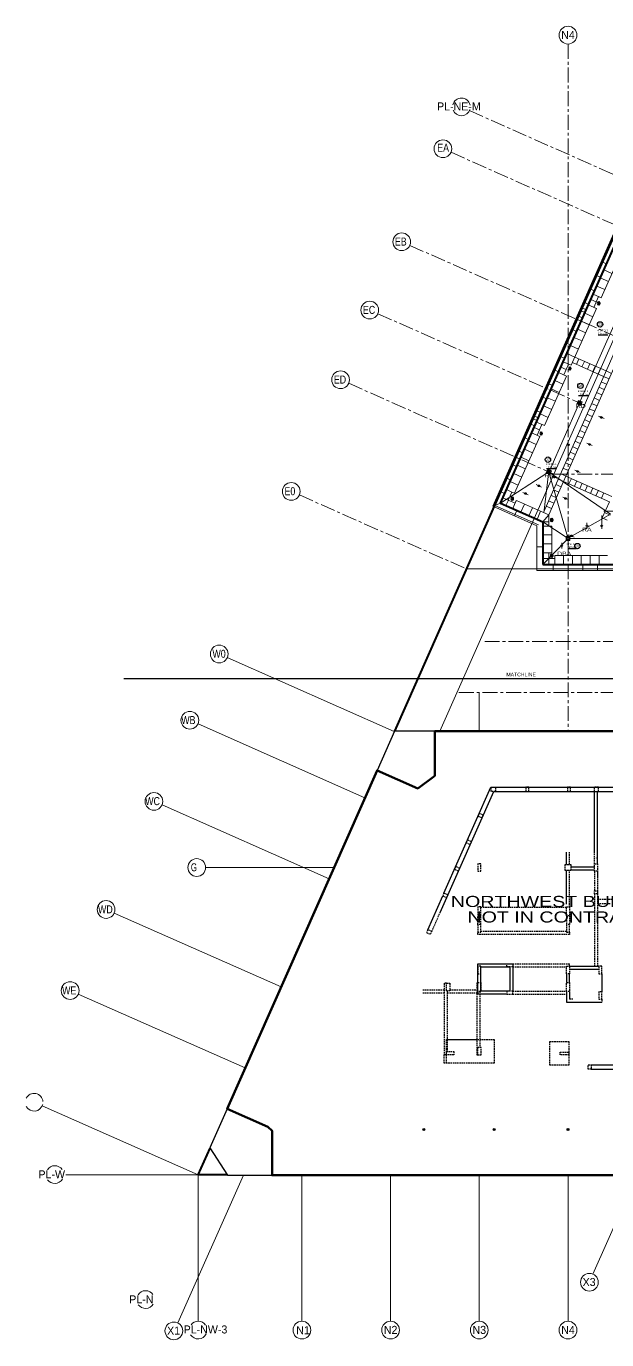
# Model space of a CAD drawing. Header units: inches. Extents: x -26500 to -19489, y -3216 to 2257.
# Drawn here: x -26500 to -24144, y -3147 to 2185 of the extents above; entities that cross this region are included whole.
import ezdxf
from ezdxf.enums import TextEntityAlignment as Align

# ---------------------------------------------------------------- set-up
doc = ezdxf.new("R2010")
doc.units = ezdxf.units.IN
doc.header["$LTSCALE"] = 48
doc.header["$MEASUREMENT"] = 0
for name, pattern in [('A113$0$CENTER', [2, 1.25, -0.25, 0.25, -0.25]), ('NB - PH Mezzanine_plan$0$HIDDEN2', [0.1875, 0.125, -0.0625]), ('NB - PH Mezzanine_plan$0$PHANTOM2', [1.25, 0.625, -0.125, 0.125, -0.125, 0.125, -0.125])]:
    doc.linetypes.add(name, pattern=pattern)
for name, color, linetype in [('A113$0$63', 8, 'Continuous'), ('A113$0$A roof pave', 8, 'Continuous'), ('A113$0$A-ANNO-WEST', 8, 'Continuous'), ('A113$0$A-GRID-1DP0-15', 8, 'Continuous'), ('A113$0$A-GRID-GRD13-14', 8, 'Continuous'), ('A113$0$A-GRID-GRDP0-15', 8, 'Continuous'), ('A113$0$A-roof cope', 8, 'Continuous'), ('A113$0$A-roof davi', 8, 'Continuous'), ('A113$0$A-roof fall', 8, 'Continuous'), ('A113$0$bp113 - A-ROOF-CRTS', 8, 'Continuous'), ('A113$0$bp113 - A-ROOF-RFDR', 8, 'Continuous'), ('A113$0$C-PROP', 8, 'Continuous'), ('A113$0$Items below', 8, 'Continuous'), ('NB - PH Mezzanine_plan$0$stcbeams', 1, 'NB - PH Mezzanine_plan$0$HIDDEN2'), ('NB - PH Mezzanine_plan$0$STCCOLS1', 1, 'NB - PH Mezzanine_plan$0$HIDDEN2'), ('NB - PH Mezzanine_plan$0$STDROPS', 1, 'NB - PH Mezzanine_plan$0$HIDDEN2'), ('NB - PH Mezzanine_plan$0$STMATCHLINE', 1, 'NB - PH Mezzanine_plan$0$HIDDEN2'), ('NB - PH Mezzanine_plan$0$STMETAL1', 1, 'NB - PH Mezzanine_plan$0$HIDDEN2'), ('P-Anno', 6, 'Continuous'), ('P-Anno-Symb @ 96', 6, 'Continuous'), ('P-Pipe-Ftng', 134, 'Continuous'), ('XREF', 7, 'Continuous')]:
    doc.layers.add(name, color=color, linetype=linetype)
doc.styles.add('A113$0$style-Arial', font='arial.ttf')
doc.styles.add('MAMEP ANNO', font='arial.ttf', dxfattribs={"height": 0.078125})
doc.styles.add('NB - PH Mezzanine_plan$0$au101s01', font='AU101S01.shx')

# ---------------------------------------------------------------- blocks, each defined once
blk = doc.blocks.new('A113')
at = {"layer": 'A113$0$A roof pave', "lineweight": 13, "transparency": 33554687}
for p, q in [((-24166.2, 1083.1, -2660.4), (-24064.2, 1313.5, -2660.4)), ((-24401, 211.6, -2660.4), (-23933, 1268.5, -2660.4)), ((-24309.3, 359.3, -2660.4), (-23949.8, 1171.2, -2660.4)), ((-24196.6, 1044.1, -2660.4), (-24177.2, 1088, -2660.4)), ((-24177.2, 1088, -2660.4), (-24166.2, 1083.1, -2660.4)), ((-24287.6, 808.8, -2660.4), (-24185.6, 1039.2, -2660.4)), ((-24196.6, 1044.1, -2660.4), (-24185.6, 1039.2, -2660.4)), ((-24318.1, 769.8, -2660.4), (-24298.6, 813.7, -2660.4)), ((-24282.7, 819.9, -2660.4), (-24156.4, 764, -2660.4)), ((-24273, 841.9, -2660.4), (-24146.7, 785.9, -2660.4)), ((-24396.1, 563.9, -2660.4), (-24307.1, 764.9, -2660.4)), ((-24426.5, 524.8, -2660.4), (-24407.1, 568.7, -2660.4)), ((-24517.6, 289.5, -2660.4), (-24415.5, 520, -2660.4)), ((-24379, 201.9, -2660.4), (-24319.1, 337.4, -2660.4)), ((-24319.1, 337.4, -2660.4), (-24133, 255, -2660.4)), ((-24309.3, 359.3, -2660.4), (-24123.2, 276.9, -2660.4)), ((-24543.2, 261.4, -2660.4), (-24528.5, 294.4, -2660.4)), ((-24517.6, 289.5, -2660.4), (-24528.5, 294.4, -2660.4)), ((-24543.2, 261.4, -2660.4), (-24515.5, 249.2, -2660.4)), ((-24510.7, 260.2, -2660.4), (-24515.5, 249.2, -2660.4)), ((-24510.7, 260.2, -2660.4), (-24401, 211.6, -2660.4)), ((-24162.2, 189.2, -2660.4), (-24133, 255, -2660.4)), ((-24379, 201.9, -2660.4), (-24379, 156.1, -2660.4)), ((-24141.6, 180, -2660.4), (-24162.2, 189.2, -2660.4)), ((-24367, 156.1, -2660.4), (-24367, 48.1, -2660.4)), ((-24379, 24.1, -2660.4), (-24379, 48.1, -2660.4)), ((-24367, 48.1, -2660.4), (-24379, 48.1, -2660.4)), ((-24379, 24.1, -2660.4), (-24355, 24.1, -2660.4)), ((-24355, 36.1, -2660.4), (-24140.3, 36.1, -2660.4)), ((-24355, 36.1, -2660.4), (-24355, 24.1, -2660.4))]:
    blk.add_line(p, q, dxfattribs=at)
at = {"layer": 'A113$0$A roof pave', "lineweight": 0, "transparency": 33554687}
for p, q in [((-24155.4, 1196.4, -2660.4), (-24122.5, 1181.9, -2660.4)), ((-24184.5, 1130.6, -2660.4), (-24151.6, 1116, -2660.4)), ((-24170, 1163.5, -2660.4), (-24137, 1149, -2660.4)), ((-24208.8, 1075.8, -2660.4), (-24186.9, 1066, -2660.4)), ((-24199.1, 1097.7, -2660.4), (-24166.2, 1083.1, -2660.4)), ((-24233.1, 1020.9, -2660.4), (-24200.2, 1006.3, -2660.4)), ((-24218.5, 1053.8, -2660.4), (-24185.6, 1039.2, -2660.4)), ((-24247.7, 988, -2660.4), (-24214.8, 973.4, -2660.4)), ((-24276.8, 922.1, -2660.4), (-24243.9, 907.6, -2660.4)), ((-24262.3, 955.1, -2660.4), (-24229.3, 940.5, -2660.4)), ((-24306, 856.3, -2660.4), (-24273.1, 841.7, -2660.4)), ((-24291.4, 889.2, -2660.4), (-24258.5, 874.6, -2660.4)), ((-24330.3, 801.4, -2660.4), (-24308.3, 791.7, -2660.4)), ((-24320.6, 823.4, -2660.4), (-24287.6, 808.8, -2660.4)), ((-24266.1, 812.6, -2660.4), (-24256.4, 834.5, -2660.4)), ((-24244.2, 802.9, -2660.4), (-24234.4, 824.8, -2660.4)), ((-24222.2, 793.1, -2660.4), (-24212.5, 815.1, -2660.4)), ((-24200.3, 783.4, -2660.4), (-24190.5, 805.4, -2660.4)), ((-24354.6, 746.6, -2660.4), (-24321.7, 732, -2660.4)), ((-24340, 779.5, -2660.4), (-24307.1, 764.9, -2660.4)), ((-24178.3, 773.7, -2660.4), (-24168.6, 795.7, -2660.4)), ((-24134.4, 754.3, -2660.4), (-24156.4, 764, -2660.4)), ((-24124.7, 776.2, -2660.4), (-24146.7, 785.9, -2660.4)), ((-24369.2, 713.7, -2660.4), (-24336.2, 699.1, -2660.4)), ((-24163.6, 688.4, -2660.4), (-24185.5, 698.2, -2660.4)), ((-24153.9, 710.4, -2660.4), (-24175.8, 720.1, -2660.4)), ((-24144.1, 732.3, -2660.4), (-24166.1, 742.1, -2660.4)), ((-24399.9, 644.3, -2660.4), (-24367, 629.7, -2660.4)), ((-24385.4, 677.2, -2660.4), (-24352.4, 662.7, -2660.4)), ((-24183, 644.6, -2660.4), (-24205, 654.3, -2660.4)), ((-24173.3, 666.5, -2660.4), (-24195.2, 676.2, -2660.4)), ((-24414.5, 611.4, -2660.4), (-24381.6, 596.8, -2660.4)), ((-24212.2, 578.7, -2660.4), (-24234.1, 588.4, -2660.4)), ((-24202.4, 600.7, -2660.4), (-24224.4, 610.4, -2660.4)), ((-24192.7, 622.6, -2660.4), (-24214.7, 632.3, -2660.4)), ((-24448.5, 534.6, -2660.4), (-24415.5, 520, -2660.4)), ((-24438.8, 556.5, -2660.4), (-24416.8, 546.8, -2660.4)), ((-24429.1, 578.5, -2660.4), (-24396.1, 563.9, -2660.4)), ((-24231.6, 534.8, -2660.4), (-24253.5, 544.5, -2660.4)), ((-24221.9, 556.8, -2660.4), (-24243.8, 566.5, -2660.4)), ((-24463.1, 501.6, -2660.4), (-24430.1, 487, -2660.4)), ((-24251, 490.9, -2660.4), (-24273, 500.7, -2660.4)), ((-24241.3, 512.9, -2660.4), (-24263.3, 522.6, -2660.4)), ((-24492.2, 435.8, -2660.4), (-24459.3, 421.2, -2660.4)), ((-24477.6, 468.7, -2660.4), (-24444.7, 454.1, -2660.4)), ((-24280.2, 425.1, -2660.4), (-24302.1, 434.8, -2660.4)), ((-24270.5, 447.1, -2660.4), (-24292.4, 456.8, -2660.4)), ((-24260.7, 469, -2660.4), (-24282.7, 478.7, -2660.4)), ((-24506.8, 402.9, -2660.4), (-24473.8, 388.3, -2660.4)), ((-24299.6, 381.2, -2660.4), (-24321.6, 390.9, -2660.4)), ((-24289.9, 403.2, -2660.4), (-24311.8, 412.9, -2660.4)), ((-24535.9, 337, -2660.4), (-24503, 322.4, -2660.4)), ((-24521.4, 370, -2660.4), (-24488.4, 355.4, -2660.4)), ((-24328.8, 315.4, -2660.4), (-24350.7, 325.1, -2660.4)), ((-24319, 337.3, -2660.4), (-24341, 347, -2660.4)), ((-24309.3, 359.3, -2660.4), (-24331.3, 369, -2660.4)), ((-24309.3, 359.3, -2660.4), (-24319.1, 337.4, -2660.4)), ((-24287.4, 349.6, -2660.4), (-24297.1, 327.7, -2660.4)), ((-24265.4, 339.9, -2660.4), (-24275.2, 318, -2660.4)), ((-24243.5, 330.3, -2660.4), (-24253.2, 308.3, -2660.4)), ((-24221.6, 320.6, -2660.4), (-24231.3, 298.7, -2660.4)), ((-24565.1, 271.1, -2660.4), (-24543.2, 261.4, -2660.4)), ((-24550.5, 304.1, -2660.4), (-24528.5, 294.4, -2660.4)), ((-24348.2, 271.5, -2660.4), (-24370.1, 281.2, -2660.4)), ((-24338.5, 293.4, -2660.4), (-24360.4, 303.2, -2660.4)), ((-24199.6, 310.9, -2660.4), (-24209.4, 289, -2660.4)), ((-24177.7, 301.3, -2660.4), (-24187.4, 279.3, -2660.4)), ((-24155.8, 291.4, -2660.4), (-24165.5, 269.7, -2660.4)), ((-24552.8, 239.4, -2660.4), (-24543.1, 261.3, -2660.4)), ((-24525.3, 226.9, -2660.4), (-24510.9, 259.7, -2660.4)), ((-24492.3, 212.4, -2660.4), (-24477.9, 245.3, -2660.4)), ((-24459.4, 198, -2660.4), (-24445, 230.8, -2660.4)), ((-24426.4, 183.5, -2660.4), (-24412, 216.3, -2660.4)), ((-24367.6, 227.6, -2660.4), (-24389.6, 237.3, -2660.4)), ((-24357.9, 249.5, -2660.4), (-24379.9, 259.3, -2660.4)), ((-24403.1, 173.1, -2660.4), (-24379, 201.9, -2660.4)), ((-24403, 173.1, -2660.4), (-24379, 173.1, -2660.4)), ((-24379, 201.8, -2660.4), (-24401, 211.6, -2660.4)), ((-24129.4, 200.9, -2660.4), (-24152.5, 211.1, -2660.4)), ((-24367, 156.1, -2660.4), (-24403, 156.1, -2660.4)), ((-24367, 120.1, -2660.4), (-24403, 120.1, -2660.4)), ((-24367, 84.1, -2660.4), (-24403, 84.1, -2660.4)), ((-24379, 48.1, -2660.4), (-24403, 48.1, -2660.4)), ((-24379, 24.1, -2660.4), (-24403, 24.1, -2660.4)), ((-24379, 24.1, -2660.4), (-24379, 0.1, -2660.4)), ((-24355, 24.1, -2660.4), (-24355, 0.1, -2660.4)), ((-24319, 36.1, -2660.4), (-24319, 0.1, -2660.4)), ((-24283, 36.1, -2660.4), (-24283, 0.1, -2660.4)), ((-24247, 36.1, -2660.4), (-24247, 0.1, -2660.4)), ((-24211, 36.1, -2660.4), (-24211, 0.1, -2660.4)), ((-24175, 36.1, -2660.4), (-24175, 0.1, -2660.4))]:
    blk.add_line(p, q, dxfattribs=at)
at = {"layer": 'A113$0$A-ANNO-WEST', "lineweight": 30, "transparency": 33554687}
for p, q in [((-25005.6, -676.9), (-25076.1, -835.9)), ((-24842, -676.9), (-25005.6, -676.9)), ((-25684.2, -2209.3), (-25754.5, -2368.3)), ((-25754.5, -2368.3), (-25682.5, -2478.9)), ((-25682.5, -2478.9), (-25502, -2478.9))]:
    blk.add_line(p, q, dxfattribs=at)
at = {"layer": 'A113$0$A-ANNO-WEST', "lineweight": 53, "transparency": 33554687, "flags": 128}
blk.add_lwpolyline([(-23093.1, -797.9), (-22682, -797.9), (-22682, -676.9), (-21061, -676.9), (-21061, -2477.9), (-22682, -2477.9), (-22682, -2347.1), (-23779, -2347.1), (-23837.4, -2478.9), (-25502, -2478.9), (-25502, -2298.3), (-25518.8, -2282.5), (-25684.2, -2209.3), (-25076.1, -835.9), (-24911.1, -909), (-24842, -857.4), (-24842, -676.9), (-23039.5, -676.9), (-23093.1, -797.9)], close=True, dxfattribs=at)
at = {"layer": 'A113$0$A-GRID-1DP0-15', "lineweight": 13, "transparency": 33554687}
for centre in [(-24301, 2149.2), (-24808.7, 1688.1, 0), (-24976, 1310.3), (-25105.8, 1033), (-25224, 750.3), (-25424.3, 296.8), (-25716.7, -363.1), (-25835.8, -632.2), (-25981.5, -961.4), (-25807.9, -1229.9), (-26175.8, -1400.3), (-26321.6, -1729.5), (-25900.8, -3111), (-25381, -3107.9), (-25021, -3107.9), (-24661, -3107.9), (-24301, -3107.9)]:
    blk.add_circle(centre, 36, dxfattribs=at)
for centre, start, end in [((-24733.5, 1857.9), 12.3744, 165.627), ((-24733.5, 1857.9), 200.5139, 343.9323), ((-26468, -2182.9), 5.0352, 152.0096), ((-26468, -2182.9), 208.2986, 345.3364), ((-26383.9, -2476.5), 34.0743, 146.7799), ((-26383.9, -2476.5), 215.4208, 328.5678), ((-26015.6, -2983.9), 34.0743, 146.7799), ((-26015.6, -2983.9), 215.4208, 328.5678), ((-25802, -3107.9), 34.158, 142.9874), ((-25802, -3107.9), 211.635, 334.6408)]:
    blk.add_arc(centre, 36, start, end, dxfattribs=at)
at = {"layer": 'A113$0$A-GRID-GRD13-14', "lineweight": 0, "transparency": 33554687}
blk.add_line((-23034.9, 217, 0), (-24155.5, 217, 0), dxfattribs=at)
at = {"layer": 'A113$0$A-GRID-GRDP0-15', "linetype": 'A113$0$CENTER', "lineweight": 0, "transparency": 33554687}
for p, q in [((-24301, 2113.2), (-24301, -676.9)), ((-24700.9, 1842.7), (-24022, 1542.1)), ((-24775.8, 1673.5, 0), (-23943.3, 1304.9, 0)), ((-24943.1, 1295.8), (-24110.6, 927.2)), ((-25072.9, 1018.4), (-24234.5, 647.2)), ((-25191, 735.8), (-24358.5, 367.2)), ((-24358.5, 367.2), (-20364.9, 367.2)), ((-25391.2, 282.5), (-24712.8, -17.9)), ((-24638.5, -312.8), (-20364.9, -312.8)), ((-24743.6, -518.9), (-20364.9, -518.9))]:
    blk.add_line(p, q, dxfattribs=at)
at = {"layer": 'A113$0$A-GRID-GRDP0-15', "lineweight": 0, "transparency": 33554687}
for p, q in [((-23943.3, 1304.9), (-24820.8, -676.9)), ((-25684, -377.2), (-25005.9, -677.5)), ((-24661, -518.9), (-24661, -676.9)), ((-25802.7, -646.5, 0), (-25125, -946.6, 0)), ((-25948.5, -975.7, 0), (-25270.8, -1275.8, 0)), ((-25771.9, -1229.9), (-25250.5, -1229.9)), ((-26142.8, -1414.6, 0), (-25465.1, -1714.7, 0)), ((-25399.2, -1562.9), (-25397.9, -1562.9)), ((-26288.6, -1743.8, 0), (-25610.9, -2043.8, 0)), ((-26435.1, -2197.6), (-25802, -2477.9)), ((-26339.7, -2477.9), (-25683.2, -2477.9)), ((-25618.7, -2478.9), (-25884.4, -3078.9)), ((-25802, -2477.9), (-25802, -3071.9)), ((-25381, -2478.9), (-25381, -3071.9)), ((-25021, -2478.9), (-25021, -3071.9)), ((-24661, -2478.9), (-24661, -3071.9)), ((-24301, -2478.9), (-24301, -3071.9)), ((-24199.7, -2880.7), (-24021.8, -2478.9))]:
    blk.add_line(p, q, dxfattribs=at)
at = {"layer": 'A113$0$A-GRID-GRDP0-15', "lineweight": 0, "transparency": 33554687, "flags": 128}
blk.add_lwpolyline([(-24712.8, -17.9), (-24395, -17.9)], dxfattribs=at)
at = {"layer": 'A113$0$A-GRID-GRDP0-15', "lineweight": 13, "transparency": 33554687}
blk.add_circle((-24214.2, -2913.6), 36, dxfattribs=at)
at = {"layer": 'A113$0$A-roof cope', "lineweight": 13, "transparency": 33554687}
for p, q in [((-24606.5, 236.9, -2660.4), (-24089.9, 1403.5, -2660.4)), ((-24232, 1023.6, -2660.4), (-24253.9, 1033.3, -2660.4)), ((-24227.1, 1034.5, -2660.4), (-24249.1, 1044.3, -2660.4)), ((-24426.2, 584.6, -2660.4), (-24448.2, 594.3, -2660.4)), ((-24421.4, 595.6, -2660.4), (-24443.3, 605.3, -2660.4)), ((-24606.5, 236.9, -2660.4), (-24427, 157.5, -2660.4)), ((-24427, 157.5, -2660.4), (-24427, -23.9, -2660.4)), ((-24427, -23.9, -2660.4), (-22855, -23.9, -2660.4))]:
    blk.add_line(p, q, dxfattribs=at)
at = {"layer": 'A113$0$A-roof cope', "lineweight": 40, "transparency": 33554687}
for p, q in [((-24574.8, 249.2, -2660.4), (-24077.7, 1371.9, -2660.4)), ((-24574.8, 249.2, -2660.4), (-24403, 173.1, -2660.4)), ((-24403, 173.1, -2660.4), (-24403, 0.1, -2660.4)), ((-24403, 0.1, -2660.4), (-22879, 0.1, -2660.4))]:
    blk.add_line(p, q, dxfattribs=at)
at = {"layer": 'A113$0$A-roof cope', "lineweight": 0, "transparency": 33554687}
for p, q in [((-24166.4, 1230.8, -2660.4), (-24144.5, 1221, -2660.4)), ((-24190.7, 1175.9, -2660.4), (-24168.8, 1166.2, -2660.4)), ((-24215, 1121, -2660.4), (-24193.1, 1111.3, -2660.4)), ((-24239.3, 1066.2, -2660.4), (-24217.4, 1056.5, -2660.4)), ((-24263.6, 1011.3, -2660.4), (-24241.7, 1001.6, -2660.4)), ((-24287.9, 956.5, -2660.4), (-24265.9, 946.7, -2660.4)), ((-24312.2, 901.6, -2660.4), (-24290.2, 891.9, -2660.4)), ((-24336.5, 846.7, -2660.4), (-24314.5, 837, -2660.4)), ((-24360.8, 791.9, -2660.4), (-24338.8, 782.1, -2660.4)), ((-24385.1, 737, -2660.4), (-24363.1, 727.3, -2660.4)), ((-24409.4, 682.1, -2660.4), (-24387.4, 672.4, -2660.4)), ((-24433.6, 627.3, -2660.4), (-24411.7, 617.6, -2660.4)), ((-24457.9, 572.4, -2660.4), (-24436, 562.7, -2660.4)), ((-24482.2, 517.6, -2660.4), (-24460.3, 507.8, -2660.4)), ((-24506.5, 462.7, -2660.4), (-24484.6, 453, -2660.4)), ((-24530.8, 407.8, -2660.4), (-24508.9, 398.1, -2660.4)), ((-24555.1, 353, -2660.4), (-24533.2, 343.2, -2660.4)), ((-24579.4, 298.1, -2660.4), (-24557.5, 288.4, -2660.4)), ((-24606.5, 236.9, -2660.4), (-24574.8, 249.2, -2660.4)), ((-24518.7, 198.1, -2660.4), (-24509, 220, -2660.4)), ((-24427, 72.1, -2660.4), (-24403, 72.1, -2660.4)), ((-24361, -23.9, -2660.4), (-24361, 0.1, -2660.4)), ((-24301, -23.9, -2660.4), (-24301, 0.1, -2660.4)), ((-24241, -23.9, -2660.4), (-24241, 0.1, -2660.4)), ((-24181, -23.9, -2660.4), (-24181, 0.1, -2660.4))]:
    blk.add_line(p, q, dxfattribs=at)
at = {"layer": 'A113$0$A-roof davi', "lineweight": 40, "transparency": 33554687, "extrusion": (0, 0, -1)}
for centre in [(24176.3, 1060.2, 2660.4), (24293.3, 796, 2660.4), (24410.1, 532.2, 2660.4), (24527.3, 267.5, 2660.4), (24367, 180.6, 2660.4), (24367, 36.1, 2660.4)]:
    blk.add_circle(centre, 4.32, dxfattribs=at)
at = {"layer": 'A113$0$A-roof fall', "lineweight": 0, "transparency": 33554687}
for p, q in [((-24176.7, 602.5, -2660.4), (-24154.8, 592.7, -2660.4)), ((-24225.2, 492.8, -2660.4), (-24203.3, 483, -2660.4)), ((-24273.8, 383.1, -2660.4), (-24251.9, 373.3, -2660.4)), ((-24430.2, 324.5, -2660.4), (-24408.3, 314.7, -2660.4)), ((-24368.2, 360.1, -2660.4), (-24346.3, 350.3, -2660.4)), ((-24484.7, 293.1, -2660.4), (-24462.8, 283.3, -2660.4)), ((-24322.4, 273.4, -2660.4), (-24300.5, 263.5, -2660.4)), ((-24224, 169.1, -2660.4), (-24224, 145.1, -2660.4)), ((-24164, 199.2, -2660.4), (-24164, 145.1, -2660.4)), ((-24297.8, 121.2, -2660.4), (-24275.9, 111.4, -2660.4)), ((-24326.6, 88.5, -2660.4), (-24326.6, 64.5, -2660.4))]:
    blk.add_line(p, q, dxfattribs=at)
at = {"layer": 'A113$0$A-roof fall', "lineweight": 30, "transparency": 33554687}
for centre, major_axis in [((-24165.7, 597.6, -2660.4), (-1.23, -2.74)), ((-24299.4, 485.9, -2660.4), (-1.23, -2.74)), ((-24214.3, 487.9, -2660.4), (-1.23, -2.74)), ((-24262.9, 378.2, -2660.4), (-1.23, -2.74)), ((-24419.3, 319.6, -2660.4), (-1.23, -2.74)), ((-24357.3, 355.2, -2660.4), (-1.23, -2.74)), ((-24473.8, 288.2, -2660.4), (-1.23, -2.74)), ((-24311.5, 268.5, -2660.4), (-1.23, -2.74)), ((-24224, 157.1, -2660.4), (-3, 0)), ((-24164, 157.1, -2660.4), (-3, 0)), ((-24286.8, 116.3, -2660.4), (-1.23, -2.74)), ((-24326.6, 76.5, -2660.4), (-3, 0))]:
    blk.add_ellipse(centre, major_axis=major_axis, ratio=0.999999, dxfattribs=at)
at = {"layer": 'A113$0$bp113 - A-ROOF-CRTS', "lineweight": 13, "transparency": 33554687}
for p, q in [((-24007.3, 1214.7, -2660.4), (-24251.4, 663.4, -2660.4)), ((-24257.9, 648.8, -2660.4), (-24375.4, 383.4, -2660.4)), ((-24574.8, 249.2, -2660.4), (-24386.7, 370.9, -2660.4)), ((-24398.5, 210.5, -2660.4), (-24379.6, 367.8, -2660.4)), ((-24375.8, 366, -2660.4), (-24303.3, 114.1, -2660.4)), ((-24371.9, 371.5, -2660.4), (-24128.3, 204.1, -2660.4)), ((-24403, 173.1, -2660.4), (-24309, 111.4, -2660.4)), ((-24293, 110.6, -2660.4), (-24128, 204, -2660.4)), ((-24403, 0.1, -2660.4), (-24308.7, 98.1, -2660.4)), ((-24293, 106.1, -2660.4), (-23949, 106.1, -2660.4))]:
    blk.add_line(p, q, dxfattribs=at)
at = {"layer": 'A113$0$bp113 - A-ROOF-RFDR', "lineweight": 13, "transparency": 33554687}
for centre in [(-24254.7, 656.1, -2660.4), (-24378.6, 376.1, -2660.4), (-24301, 106.1, -2660.4)]:
    blk.add_circle(centre, 6, dxfattribs=at)
for points in [[(-24258.7, 666.6, -2660.4), (-24244.1, 660.2, -2660.4), (-24250.6, 645.5, -2660.4), (-24265.2, 652, -2660.4)], [(-24382.7, 386.6, -2660.4), (-24368.1, 380.1, -2660.4), (-24374.6, 365.5, -2660.4), (-24389.2, 372, -2660.4)], [(-24309, 114.1, -2660.4), (-24293, 114.1, -2660.4), (-24293, 98.1, -2660.4), (-24309, 98.1, -2660.4)]]:
    blk.add_3dface(points, dxfattribs=at)
at = {"layer": 'A113$0$C-PROP', "lineweight": 40, "transparency": 33554687, "flags": 128}
for points in [[(-25004.5, -676.9), (-24022, 1542.1), (-21061, 1542.1), (-21061, -676.9)], [(-25802, -2477.9), (-25753.9, -2369.3)], [(-25683.2, -2477.9), (-25802, -2477.9)]]:
    blk.add_lwpolyline(points, dxfattribs=at)
at = {"layer": 'A113$0$Items below', "lineweight": 0, "transparency": 33554687}
for p, q in [((-24598.6, 240, -2660.4), (-24086.9, 1395.6, -2660.4)), ((-24598.6, 240, -2660.4), (-24421, 161.4, -2660.4)), ((-24421, -17.9, -2660.4), (-22861, -17.9, -2660.4))]:
    blk.add_line(p, q, dxfattribs=at)
at = {"layer": 'A113$0$63', "lineweight": 0, "transparency": 33554687, "style": 'A113$0$style-Arial', "width": 1.246875}
for s, p in [('RD', (-24269, 635.9)), ('RD', (-24396.4, 353.8)), ('RA', (-24244.1, 133.8, 0)), ('DBA', (-24345.1, 36.4))]:
    blk.add_text(s, height=16, dxfattribs=at).set_placement(p)
at = {"layer": 'A113$0$A-ANNO-WEST', "lineweight": 53, "transparency": 33554687, "style": 'A113$0$style-Arial', "width": 1.266666}
for s, p in [('NORTHWEST BUILDING', (-24320.8, -1367.7)), ('NOT IN CONTRACT', (-24341.9, -1430.7))]:
    blk.add_text(s, height=45, dxfattribs=at).set_placement(p, align=Align.MIDDLE_CENTER)
at = {"layer": 'A113$0$A-GRID-1DP0-15', "lineweight": 13, "transparency": 33554687, "style": 'A113$0$style-Arial'}
for s, width, p in [('N4', 0.95, (-24328.5, 2133.8)), ('G', 0.701538, (-25831.7, -1245.3)), ('PL-W', 0.95, (-26450.3, -2491.9)), ('PL-N', 0.95, (-26081.9, -2999.3)), ('PL-NW-3', 0.95, (-25861, -3121.5)), ('N1', 0.95, (-25404, -3124.5)), ('N2', 0.95, (-25048.5, -3123.3)), ('N3', 0.95, (-24688.5, -3123.3)), ('N4', 0.95, (-24328.5, -3123.3))]:
    blk.add_text(s, height=32.5, dxfattribs=dict(at, width=width)).set_placement(p)
for s, rotation, width, p in [('PL-NE-M', 0.0086, 0.95, (-24832.5, 1843.7)), ('EA', 0.0086, 0.789231, (-24831.7, 1675.8, 0)), ('EB', 0.0086, 0.789231, (-25003.5, 1294.9)), ('EC', 0.0086, 0.789231, (-25133.3, 1017.6)), ('ED', 0.0086, 0.789231, (-25251.4, 734.9)), ('E0', 0.0086, 0.789231, (-25451.7, 281.4)), ('W0', 0.0086, 0.789231, (-25744.2, -378.5)), ('WB', 0.0086, 0.789231, (-25870.6, -647.6)), ('WC', 0.0086, 0.789231, (-26016.9, -976.7)), ('WD', 0.0086, 0.789231, (-26208.6, -1416)), ('WE', 0.0086, 0.789231, (-26354.3, -1745)), ('X1', 0.0087, 0.95, (-25928.2, -3126.4))]:
    blk.add_text(s, height=32.5, rotation=rotation, dxfattribs=dict(at, width=width)).set_placement(p)
at = {"layer": 'A113$0$A-GRID-GRDP0-15', "lineweight": 13, "transparency": 33554687, "style": 'A113$0$style-Arial', "width": 0.95}
blk.add_text('X3', height=32.5, rotation=0.0087, dxfattribs=at).set_placement((-24241.7, -2929))
blk = doc.blocks.new('NB - PH Mezzanine_plan')
at = {"layer": 'NB - PH Mezzanine_plan$0$stcbeams', "linetype": 'Continuous', "transparency": 33554687}
for p, q in [((-24595.3, -909.7), (-24595.3, -909.7)), ((-24193, -1168.2), (-24193, -921.9)), ((-24181, -1214.9), (-24181, -921.9, 0)), ((-24307, -1217.9), (-24307, -1168.2)), ((-24307, -1379.3), (-24307, -1241.9)), ((-24289, -1227.5, 0), (-24193, -1227.5, 0)), ((-24289, -1239.5, 0), (-24193, -1239.5, 0)), ((-24181, -1244.9), (-24181, -1265.3)), ((-24870.3, -1482.6), (-24809.5, -1344.9)), ((-24176, -1631.5), (-24295, -1631.5)), ((-24176, -1643.5), (-24295, -1643.5)), ((-24307, -1661.1, 0), (-24307, -1696.9)), ((-24295, -1696.9), (-24295, -1661.1, 0)), ((-24164, -1661.1), (-24164, -1736.2)), ((-24307, -1732.9, 0), (-24307, -1776.5)), ((-24295, -1732.9, 0), (-24295, -1764.5, 0)), ((-24307, -1776.5), (-24164, -1776.5)), ((-24206.7, -2031.2), (-23914.1, -2031.2)), ((-24206.7, -2049.2), (-23914.1, -2049.2))]:
    blk.add_line(p, q, dxfattribs=at)
at = {"layer": 'NB - PH Mezzanine_plan$0$stcbeams', "transparency": 33554687}
for p, q in [((-24295, -1217.9), (-24295, -1168.2)), ((-24193, -1214.9), (-24193, -1168.2)), ((-24295, -1379.3), (-24295, -1241.9)), ((-24193, -1244.9), (-24193, -1325.5)), ((-24181, -1265.3), (-24181, -1631.5)), ((-24295, -1389.9), (-24295, -1379.3)), ((-24193, -1337.5), (-24193, -1631.5)), ((-24181, -1358), (-24081, -1358)), ((-24181, -1376), (-24129.2, -1376)), ((-24853.9, -1489.8), (-24819.8, -1412.6)), ((-24667, -1462.1), (-24667, -1425.6)), ((-24655, -1462.1), (-24655, -1391.3)), ((-24655, -1391.3), (-24307, -1391.3)), ((-24307, -1425.6), (-24307, -1462.1, 0)), ((-24295, -1425.6), (-24295, -1462.1)), ((-24667, -1502.3), (-24667, -1492.1)), ((-24307, -1490.3), (-24655, -1490.3)), ((-24295, -1492.1), (-24295, -1502.3)), ((-24295, -1502.3), (-24667, -1502.3)), ((-24525, -1620.8, 0), (-24295, -1620.8, 0)), ((-24525, -1632.8, 0), (-24307, -1632.8, 0)), ((-24295, -1631.5), (-24295, -1620.8)), ((-24295, -1632.8, 0), (-24295, -1632.8, 0)), ((-24794.5, -1699.9, 0), (-24803.4, -1699.9, 0)), ((-24803.4, -1699.9), (-24803.4, -1990.9)), ((-24671.4, -1697.6), (-24667, -1697.6)), ((-24671.4, -1697.6), (-24671.4, -1990.7)), ((-24890.6, -1726.3, 0), (-24803.4, -1726.3, 0)), ((-24890.6, -1738.3, 0), (-24803.4, -1738.3, 0)), ((-24791.4, -1729.9), (-24791.4, -1976.9)), ((-24791.4, -1738.3), (-24671.4, -1738.3, 0)), ((-24780.5, -1726.3), (-24671.4, -1726.3, 0)), ((-24667, -1733.6, 0), (-24667, -1743.8, 0)), ((-24659.4, -1732.9), (-24659.4, -1960.7)), ((-24525, -1731.8, 0), (-24307, -1731.8, 0)), ((-24525, -1743.8, 0), (-24307, -1743.8, 0)), ((-24281, -1764.5, 0), (-24295, -1764.5, 0)), ((-24164, -1764.9), (-24164, -1776.5)), ((-24794.5, -1990.9), (-24803.4, -1990.9)), ((-24671.4, -1990.7), (-24668, -1990.7))]:
    blk.add_line(p, q, dxfattribs=at)
at = {"layer": 'NB - PH Mezzanine_plan$0$stcbeams', "linetype": 'Continuous', "transparency": 33554687, "elevation": 0}
for points in [[(-24804.6, -1333.9), (-24614.3, -903.9), (-23388.2, -903.9), (-23669.8, -1540.1)], [(-24819.8, -1412.6), (-24602.5, -921.9), (-23415.8, -921.9), (-23686.2, -1532.8)], [(-24549, -1743.8), (-24667, -1743.8), (-24667, -1620.8), (-24525, -1620.8), (-24525, -1731.8)]]:
    blk.add_lwpolyline(points, dxfattribs=at)
blk.add_lwpolyline([(-24537, -1731.8), (-24655, -1731.8), (-24655, -1632.8), (-24537, -1632.8)], close=True, dxfattribs=at)
at = {"layer": 'NB - PH Mezzanine_plan$0$STCCOLS1', "transparency": 33554687}
blk.add_line((-24185.1, -1191.7), (-24185.3, -1191.1), dxfattribs=at)
for points in [[(-24613.3, -903.9), (-24595.3, -903.9), (-24595.3, -921.9), (-24613.3, -921.9)], [(-24472.1, -921.9), (-24460.1, -921.9), (-24460.1, -903.9), (-24472.1, -903.9)], [(-24303, -921.9), (-24291, -921.9), (-24291, -903.9), (-24303, -903.9)], [(-24195, -921.9), (-24177, -921.9), (-24177, -903.9), (-24195, -903.9)], [(-24644.8, -1017.4), (-24661.3, -1010.2), (-24666.1, -1021.1), (-24649.7, -1028.4)], [(-24692.6, -1125.4), (-24709.1, -1118.1), (-24713.9, -1129.1), (-24697.5, -1136.3)], [(-24740.4, -1233.3), (-24756.8, -1226), (-24761.7, -1237), (-24745.2, -1244.3)], [(-24667, -1244.9), (-24655, -1244.9), (-24655, -1214.9), (-24667, -1214.9)], [(-24313, -1217.9), (-24289, -1217.9), (-24289, -1241.9), (-24313, -1241.9)], [(-24193, -1214.9), (-24181, -1214.9), (-24181, -1244.9), (-24193, -1244.9)], [(-24193, -1324.9), (-24181, -1324.9), (-24181, -1336.9), (-24193, -1336.9)], [(-24788.2, -1341.2), (-24804.6, -1333.9), (-24809.5, -1344.9), (-24793, -1352.2)], [(-24875.2, -1493.5), (-24858.7, -1500.8), (-24853.9, -1489.8), (-24870.3, -1482.6)], [(-24176, -1660.9), (-24164, -1660.9), (-24164, -1630.9), (-24176, -1630.9)], [(-24667, -1696.9), (-24655, -1696.9), (-24655, -1732.9), (-24667, -1732.9)], [(-24176, -1764.9), (-24164, -1764.9), (-24164, -1734.9), (-24176, -1734.9)], [(-24764.5, -1990.9), (-24794.5, -1990.9), (-24794.5, -1976.9), (-24764.5, -1976.9)], [(-24206.7, -2049.2), (-24218.7, -2049.2), (-24218.7, -2031.2), (-24206.7, -2031.2)]]:
    blk.add_lwpolyline(points, close=True, dxfattribs=at)
at = {"layer": 'NB - PH Mezzanine_plan$0$STCCOLS1', "transparency": 33554687, "elevation": 0}
for points in [[(-24667, -1425.9), (-24655, -1425.9), (-24655, -1389.9), (-24667, -1389.9)], [(-24295, -1425.9), (-24307, -1425.9), (-24307, -1389.9), (-24295, -1389.9)], [(-24655, -1461.9), (-24667, -1461.9), (-24667, -1491.9), (-24655, -1491.9)], [(-24307, -1491.9), (-24295, -1491.9), (-24295, -1461.9), (-24307, -1461.9)], [(-24667, -1660.9), (-24655, -1660.9), (-24655, -1630.9), (-24667, -1630.9)], [(-24525, -1620.8), (-24525, -1632.8), (-24549, -1632.8), (-24549, -1620.8)], [(-24307, -1630.9), (-24295, -1630.9), (-24295, -1660.9), (-24307, -1660.9)], [(-24780.5, -1729.9), (-24794.5, -1729.9), (-24794.5, -1699.9), (-24780.5, -1699.9)], [(-24307, -1696.9), (-24295, -1696.9), (-24295, -1732.9), (-24307, -1732.9)], [(-24525, -1743.8), (-24525, -1731.8), (-24549, -1731.8), (-24549, -1743.8)], [(-24668, -1990.9), (-24654, -1990.9), (-24654, -1960.9), (-24668, -1960.9)], [(-24297, -1990.9), (-24333, -1990.9), (-24333, -1978.9), (-24297, -1978.9)]]:
    blk.add_lwpolyline(points, close=True, dxfattribs=at)
at = {"layer": 'NB - PH Mezzanine_plan$0$STDROPS', "transparency": 33554687}
blk.add_lwpolyline([(-24659.4, -1927.9), (-24601, -1927.9), (-24601, -2023.9), (-24803.4, -2023.9), (-24803.4, -1990.9)], dxfattribs=at)
at = {"layer": 'NB - PH Mezzanine_plan$0$STDROPS', "transparency": 33554687, "elevation": 0}
for points in [[(-24794.5, -1927.7), (-24601, -1927.7), (-24601, -2023.7), (-24794.5, -2023.7)], [(-24375, -1936.7), (-24297, -1936.7), (-24297, -2032.7), (-24375, -2032.7)]]:
    blk.add_lwpolyline(points, close=True, dxfattribs=at)
blk.add_lwpolyline([(-24791.4, -1927.7), (-24671.4, -1927.7)], dxfattribs=at)
at = {"layer": 'NB - PH Mezzanine_plan$0$STMATCHLINE', "linetype": 'NB - PH Mezzanine_plan$0$PHANTOM2', "transparency": 33554687, "const_width": 5, "elevation": 0.2}
blk.add_lwpolyline([(-26104.8, -462.9), (-19634.8, -462.9)], dxfattribs=at)
at = {"layer": 'NB - PH Mezzanine_plan$0$STMETAL1', "linetype": 'Continuous', "transparency": 33554687}
for centre, radius in [((-24886, -2293.2), 4), ((-24886, -2293.2), 3.5), ((-24601, -2293.2), 4), ((-24601, -2293.2), 3.5), ((-24301, -2293.2), 4), ((-24301, -2293.2), 3.5)]:
    blk.add_circle(centre, radius, dxfattribs=at)
at = {"layer": 'NB - PH Mezzanine_plan$0$STMATCHLINE', "transparency": 33554687, "style": 'NB - PH Mezzanine_plan$0$au101s01'}
blk.add_text('MATCHLINE', height=15, dxfattribs=at).set_placement((-24491.2, -454, 0.2), align=Align.CENTER)
blk = doc.blocks.new('LDGD')
at = {"layer": 'P-Pipe-Ftng'}
for p, q in [((-3, -3), (-3, 3)), ((3, 3), (-3, 3)), ((3, -3), (3, 3)), ((3, -3), (-3, -3))]:
    blk.add_line(p, q, dxfattribs=at)
blk.add_circle((0, 0), 2.12, dxfattribs=at)
blk = doc.blocks.new('*U443')
at = {"color": 0, "linetype": 'Continuous'}
blk.add_circle((0, 0), 0.113, dxfattribs=at)
at = {"color": 0, "linetype": 'ByBlock', "style": 'MAMEP ANNO'}
blk.add_attdef('ID', text='', height=0.102, dxfattribs=at).set_placement((0, 0), align=Align.MIDDLE_CENTER)

msp = doc.modelspace()

# ---------------------------------------------------------------- block references
at = {"layer": 'P-Anno-Symb @ 96', "xscale": 96, "yscale": 96, "zscale": 96}
for p, values in [((-24171.1, 975), {'ID': '29'}), ((-24250.5, 725.4), {'ID': '28'}), ((-24382.5, 425.8), {'ID': '27'}), ((-24263, 75.1), {'ID': '26'})]:
    msp.add_blockref('*U443', p, dxfattribs=at).add_auto_attribs(values)
at = {"layer": 'P-Pipe-Ftng', "xscale": 2, "yscale": 2, "zscale": 2, "rotation": 336.6290202670471}
for p in [(-24254.6, 656.1), (-24378.5, 376.1)]:
    msp.add_blockref('LDGD', p, dxfattribs=at)
at = {"layer": 'P-Pipe-Ftng', "xscale": 2, "yscale": 2, "zscale": 2}
msp.add_blockref('LDGD', (-24301, 106.1), dxfattribs=at)
at = {"layer": 'XREF'}
for name in ['A113', 'NB - PH Mezzanine_plan']:
    msp.add_blockref(name, (0, 0), dxfattribs=at)

# ---------------------------------------------------------------- texts
at = {"layer": 'P-Anno', "char_height": 7.5, "width": 52.122, "attachment_point": 3, "style": 'MAMEP ANNO'}
for s, insert in [('4"GRD-1\\P{\\L1165 SF}', (-24139.5, 954.3, 0)), ('4"GRD-1\\P{\\L1195 SF}', (-24218.7, 707.9, 0)), ('4"GRD-1\\P{\\L1135 SF}', (-24348.4, 411.8, 0)), ('3"GRD-1\\P{\\L400 SF}', (-24266.7, 86.3, 0))]:
    msp.add_mtext(s, dxfattribs=dict(at, insert=insert))

doc.saveas('drawing.dxf')
